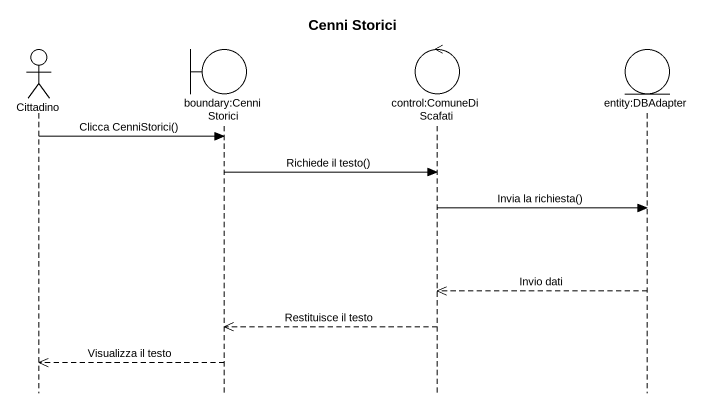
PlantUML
@startuml
title Cenni Storici
hide footbox
actor Cittadino
boundary "boundary:CenniStorici" as boundary_CenniStorici
control "control:ComuneDiScafati" as control_ComuneDiScafati
entity "entity:DBAdapter" as entity_DBAdapter

Cittadino -> boundary_CenniStorici : Clicca CenniStorici()
boundary_CenniStorici -> control_ComuneDiScafati : Richiede il testo()
control_ComuneDiScafati -> entity_DBAdapter : Invia la richiesta()
entity_DBAdapter -->> control_ComuneDiScafati : Invio dati
control_ComuneDiScafati -->> boundary_CenniStorici : Restituisce il testo
boundary_CenniStorici -->> Cittadino : Visualizza il testo
@enduml
